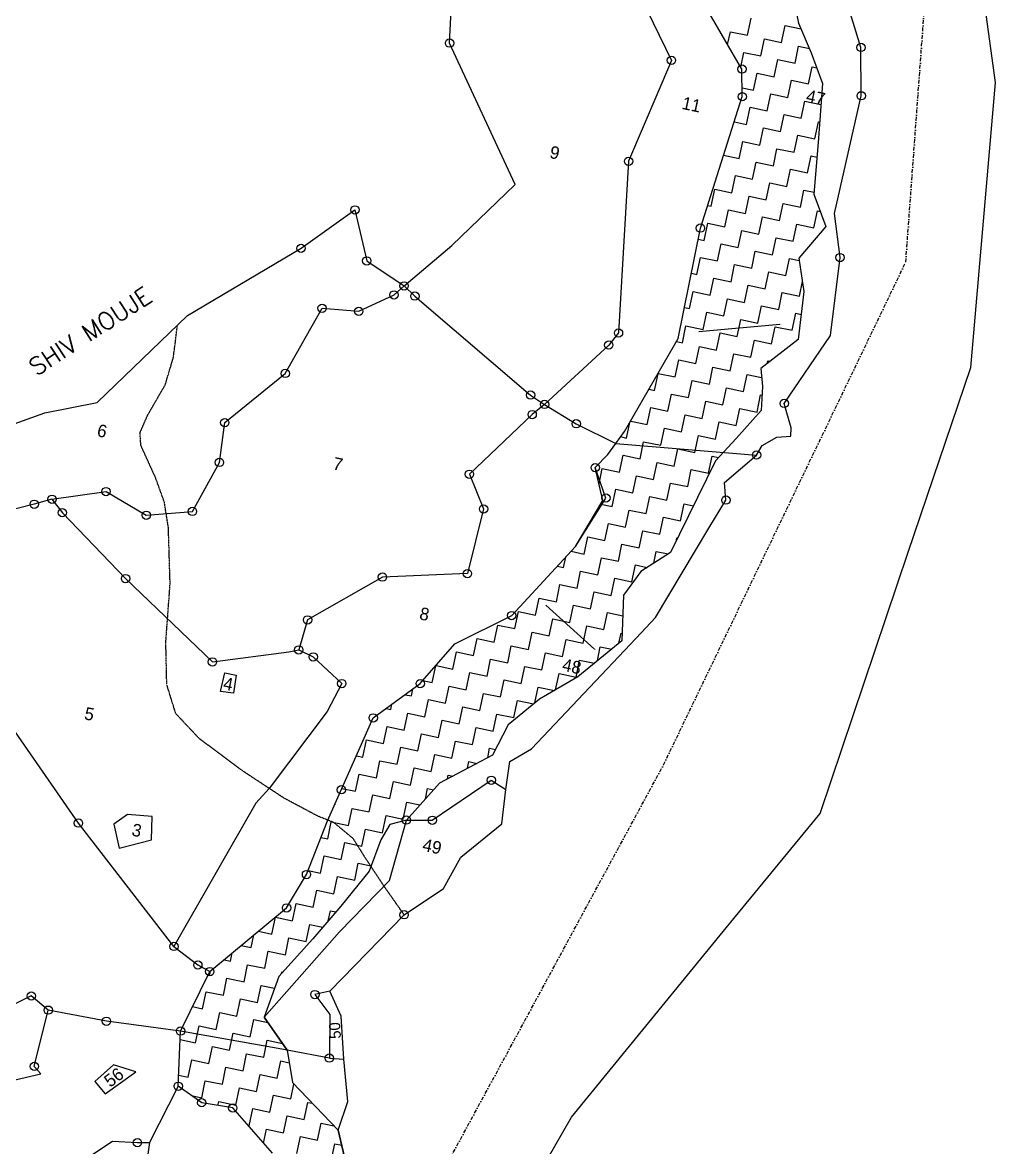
# Model space of a CAD drawing. Header units: metres. Extents: x 331641 to 336020, y 1791627 to 1796809.
# Drawn here: x 332704 to 334021, y 1792589 to 1794111 of the extents above; entities that cross this region are included whole.
import ezdxf
from ezdxf.enums import TextEntityAlignment as Align

# ---------------------------------------------------------------- set-up
doc = ezdxf.new("R2010")
doc.units = ezdxf.units.M
doc.header["$MEASUREMENT"] = 0
doc.linetypes.add('DASHDOT', pattern=[1, 0.5, -0.25, 0, -0.25])
doc.linetypes.add('DASHED', pattern=[0.75, 0.5, -0.25])
for name, color, linetype in [('LINE_FOOTPATH', 1, 'DASHED'), ('POLY_HATCH', 12, 'Continuous'), ('POLY_PARCEL', 6, 'Continuous'), ('POLY_WATER', 4, 'Continuous'), ('SYM_ARROW', 1, 'Continuous'), ('TEXT_MAPOUT', 7, 'Continuous'), ('TEXT_PARCEL', 7, 'Continuous'), ('V_BOUND_LINE', 7, 'Continuous'), ('V_BOUND_STREAM_LINE', 7, 'DASHDOT')]:
    doc.layers.add(name, color=color, linetype=linetype)
doc.styles.get("Standard").update_dxf_attribs({"font": 'simplex.shx'})
doc.styles.add('TEXT_MAP', font='', dxfattribs={"height": 0.3})
doc.styles.get('TEXT_MAP').set_extended_font_data('Kruti Dev 050')

msp = doc.modelspace()

# ---------------------------------------------------------------- linework, layer by layer
for centre in [(333282.1, 1794083.2), (333838.6, 1794077.3), (333582.2, 1794059.9), (333677.6, 1794048), (333678.1, 1794010.8), (333839, 1794011.9), (333524.2, 1793923.3), (333154.1, 1793857.6), (333621.4, 1793832.9), (333081.1, 1793805.6), (333170, 1793788.6), (333810.3, 1793793.1), (333220.5, 1793754.8), (333206.9, 1793742.6), (333235.2, 1793741), (333109.6, 1793724.5), (333159.2, 1793720.4), (333510.6, 1793691.1), (333497.4, 1793674.8), (333059.8, 1793636.3), (333391.7, 1793607), (333410.6, 1793594.4), (333734.8, 1793595.7), (332978, 1793569.8), (333393.8, 1793580.8), (333453.4, 1793568.2), (333697.3, 1793526), (332970.8, 1793516), (333479.1, 1793508.9), (333308.9, 1793500), (332744.2, 1793466.2), (332817.3, 1793476.5), (333493.5, 1793467.8), (333655.9, 1793465), (332720.2, 1793459.5), (332758.2, 1793448), (332934.2, 1793449.7), (333328, 1793453), (332871.8, 1793444.6), (332843.7, 1793358.9), (333191.3, 1793360.9), (333306.2, 1793365.5), (333089.9, 1793302.9), (333366.1, 1793308.8), (333078.1, 1793262.4), (333097.6, 1793252.9), (332961.2, 1793246.2), (333136.2, 1793216.9), (333242.4, 1793216.7), (333178.8, 1793170.4), (333338.5, 1793086), (333135.7, 1793073.2), (332780, 1793028), (333223.6, 1793032.1), (333258.7, 1793031.9), (333088.5, 1792958.4), (333061.5, 1792913.4), (333220.6, 1792904), (332909.2, 1792861.2), (332941.5, 1792836.1), (332957.7, 1792827.2), (332716.2, 1792794.2), (333099.8, 1792796.1), (332739.1, 1792775), (332817.8, 1792760.1), (332918.1, 1792746.7), (333119.4, 1792710.2), (332720.3, 1792699), (332914.9, 1792672.1), (332946.7, 1792649.8), (332988.8, 1792642.7), (332859.8, 1792595.8)]:
    msp.add_circle(centre, 5.63)
at = {"layer": 'LINE_FOOTPATH', "ltscale": 0.5}
for p, q in [((332911.2, 1793679.1), (332913.8, 1793701.8)), ((332908.3, 1793657.6), (332911.2, 1793679.1)), ((332897.3, 1793620.7), (332908.3, 1793657.6)), ((332873.5, 1793579.7), (332897.3, 1793620.7)), ((332863.2, 1793556.1), (332873.5, 1793579.7)), ((332864.4, 1793539.1), (332863.2, 1793556.1)), ((332883.9, 1793496.3), (332864.4, 1793539.1)), ((332896.1, 1793462.6), (332883.9, 1793496.3)), ((332901.7, 1793427.7), (332896.1, 1793462.6)), ((332904, 1793351.9), (332901.7, 1793427.7)), ((332898.2, 1793273.2), (332904, 1793351.9)), ((332899.5, 1793215.5), (332898.2, 1793273.2)), ((332911.6, 1793176.3), (332899.5, 1793215.5)), ((332943.7, 1793142.1), (332911.6, 1793176.3)), ((333001.6, 1793099), (332943.7, 1793142.1)), ((333058.3, 1793061.7), (333001.6, 1793099)), ((333103.3, 1793037.7), (333058.3, 1793061.7)), ((333125.6, 1793028.7), (333103.3, 1793037.7)), ((333151.7, 1793007), (333125.6, 1793028.7)), ((333167, 1792982.8), (333151.7, 1793007)), ((333193.4, 1792942.8), (333167, 1792982.8)), ((333220.6, 1792904), (333193.4, 1792942.8))]:
    msp.add_line(p, q, dxfattribs=at)
at = {"layer": 'POLY_HATCH'}
for p, q in [((333741.7, 1794171.2), (333754.3, 1794110.3)), ((333677.6, 1794048), (333631.5, 1794127.5)), ((333754.3, 1794110.3), (333771.4, 1794070.2)), ((333771.4, 1794070.2), (333786.4, 1794028.8)), ((333678.1, 1794010.8), (333677.6, 1794048)), ((333786.4, 1794028.8), (333780.5, 1793948.9)), ((333621.4, 1793832.9), (333678.1, 1794010.8)), ((333780.5, 1793948.9), (333775, 1793878.9)), ((333775, 1793878.9), (333791, 1793835.3)), ((333591.5, 1793683.4), (333621.4, 1793832.9)), ((333791, 1793835.3), (333754.6, 1793792.3)), ((333754.6, 1793792.3), (333761.5, 1793747.1)), ((333761.5, 1793747.1), (333753.6, 1793682.4)), ((333518.9, 1793557.7), (333591.5, 1793683.4)), ((333753.6, 1793682.4), (333703, 1793642.9)), ((333703, 1793642.9), (333705.2, 1793618.7)), ((333705.2, 1793618.7), (333703.8, 1793586.2)), ((333703.8, 1793586.2), (333669.9, 1793548.5)), ((333507, 1793541.8), (333518.9, 1793557.7)), ((333669.9, 1793548.5), (333641.6, 1793518.1)), ((333496.1, 1793526.8), (333507, 1793541.8)), ((333479.1, 1793508.9), (333496.1, 1793526.8)), ((333641.6, 1793518.1), (333580.8, 1793394.3)), ((333489.5, 1793464.3), (333479.1, 1793508.9)), ((333452.4, 1793402.2), (333489.5, 1793464.3)), ((333366.1, 1793308.8), (333452.4, 1793402.2)), ((333580.8, 1793394.3), (333540.6, 1793368.2)), ((333540.6, 1793368.2), (333517.5, 1793336.6)), ((333517.5, 1793336.6), (333515.2, 1793274.8)), ((333289.3, 1793270.7), (333366.1, 1793308.8)), ((333242.4, 1793216.7), (333289.3, 1793270.7)), ((333515.2, 1793274.8), (333455.8, 1793225.8)), ((333455.8, 1793225.8), (333403.5, 1793195.7)), ((333178.8, 1793170.4), (333242.4, 1793216.7)), ((333403.5, 1793195.7), (333361.5, 1793160.9)), ((333117, 1793031.2), (333178.8, 1793170.4)), ((333361.5, 1793160.9), (333340.1, 1793119.9)), ((333340.1, 1793119.9), (333268.3, 1793082.2)), ((333268.3, 1793082.2), (333223.6, 1793032.1)), ((333088.5, 1792958.4), (333117, 1793031.2)), ((333201.1, 1793026.1), (333188.9, 1793005.3)), ((333223.6, 1793032.1), (333201.1, 1793026.1)), ((333188.9, 1793005.3), (333173.5, 1792963.2)), ((333061.5, 1792913.4), (333088.5, 1792958.4)), ((333173.5, 1792963.2), (333134.9, 1792915.6)), ((332957.7, 1792827.2), (333061.5, 1792913.4)), ((333134.9, 1792915.6), (333097, 1792871.7)), ((333097, 1792871.7), (333051.1, 1792820.4)), ((332918.1, 1792746.7), (332957.7, 1792827.2)), ((333051.1, 1792820.4), (333031.3, 1792765.7)), ((333031.3, 1792765.7), (333062.2, 1792720.8)), ((332914.9, 1792672.1), (332918.1, 1792746.7)), ((333062.2, 1792720.8), (333069.5, 1792677)), ((333069.5, 1792677), (333131.4, 1792612.5)), ((332946.7, 1792649.8), (332914.9, 1792672.1)), ((332988.8, 1792642.7), (332946.7, 1792649.8)), ((333042.3, 1792581.4), (332988.8, 1792642.7)), ((333131.4, 1792612.5), (333148.8, 1792539.2))]:
    msp.add_line(p, q, dxfattribs=at)
at = {"layer": 'POLY_HATCH', "linetype": 'Continuous'}
for p, q in [((333685, 1794093.8), (333689.9, 1794116.9)), ((333731.2, 1794084), (333736.1, 1794107.1)), ((333736.1, 1794107.1), (333757.6, 1794102.5)), ((333658.2, 1794081.4), (333661.9, 1794098.6)), ((333661.9, 1794098.6), (333685, 1794093.8)), ((333703.2, 1794065.8), (333708.1, 1794088.9)), ((333708.1, 1794088.9), (333731.2, 1794084)), ((333749.4, 1794056), (333754.3, 1794079.1)), ((333754.3, 1794079.1), (333769, 1794076)), ((333675.9, 1794050.9), (333680.1, 1794070.6)), ((333680.1, 1794070.6), (333703.2, 1794065.8)), ((333721.4, 1794037.8), (333726.3, 1794060.9)), ((333726.3, 1794060.9), (333749.4, 1794056)), ((333767.6, 1794028), (333772.5, 1794051.1)), ((333772.5, 1794051.1), (333778.8, 1794049.8)), ((333693.4, 1794019.5), (333698.3, 1794042.7)), ((333698.3, 1794042.7), (333721.4, 1794037.8)), ((333739.6, 1794009.8), (333744.5, 1794032.9)), ((333744.5, 1794032.9), (333767.6, 1794028)), ((333678, 1794022.8), (333693.4, 1794019.5)), ((333711.7, 1793991.5), (333716.5, 1794014.7)), ((333716.5, 1794014.7), (333739.6, 1794009.8)), ((333757.9, 1793981.8), (333762.8, 1794004.9)), ((333762.8, 1794004.9), (333784.3, 1794000.3)), ((333683.7, 1793973.3), (333688.5, 1793996.4)), ((333688.5, 1793996.4), (333711.7, 1793991.5)), ((333729.9, 1793963.6), (333734.8, 1793986.7)), ((333734.8, 1793986.7), (333757.9, 1793981.8)), ((333667.3, 1793976.8), (333683.7, 1793973.3)), ((333776.1, 1793953.8), (333781, 1793976.9)), ((333781, 1793976.9), (333782.5, 1793976.6)), ((333701.9, 1793945.3), (333706.8, 1793968.4)), ((333706.8, 1793968.4), (333729.9, 1793963.6)), ((333748.1, 1793935.6), (333753, 1793958.7)), ((333753, 1793958.7), (333776.1, 1793953.8)), ((333673.9, 1793927.1), (333678.8, 1793950.2)), ((333678.8, 1793950.2), (333701.9, 1793945.3)), ((333720.1, 1793917.3), (333725, 1793940.4)), ((333725, 1793940.4), (333748.1, 1793935.6)), ((333652.8, 1793931.6), (333673.9, 1793927.1)), ((333766.3, 1793907.6), (333771.2, 1793930.7)), ((333771.2, 1793930.7), (333778.9, 1793929.1)), ((333645.6, 1793908.9), (333645.9, 1793908.9)), ((333645.9, 1793908.9), (333646.5, 1793911.7)), ((333692.1, 1793899.1), (333697, 1793922.2)), ((333697, 1793922.2), (333720.1, 1793917.3)), ((333738.3, 1793889.3), (333743.2, 1793912.5)), ((333743.2, 1793912.5), (333766.3, 1793907.6)), ((333664.1, 1793880.9), (333669, 1793904)), ((333669, 1793904), (333692.1, 1793899.1)), ((333710.3, 1793871.1), (333715.2, 1793894.2)), ((333715.2, 1793894.2), (333738.3, 1793889.3)), ((333636.1, 1793862.7), (333641, 1793885.8)), ((333641, 1793885.8), (333664.1, 1793880.9)), ((333756.6, 1793861.4), (333761.4, 1793884.5)), ((333761.4, 1793884.5), (333775.2, 1793881.5)), ((333631.2, 1793863.7), (333636.1, 1793862.7)), ((333682.4, 1793852.9), (333687.2, 1793876)), ((333687.2, 1793876), (333710.3, 1793871.1)), ((333728.6, 1793843.1), (333733.5, 1793866.2)), ((333733.5, 1793866.2), (333756.6, 1793861.4)), ((333654.4, 1793834.7), (333659.2, 1793857.8)), ((333659.2, 1793857.8), (333682.4, 1793852.9)), ((333700.6, 1793824.9), (333705.5, 1793848)), ((333705.5, 1793848), (333728.6, 1793843.1)), ((333774.8, 1793833.4), (333779.7, 1793856.5)), ((333779.7, 1793856.5), (333783.6, 1793855.6)), ((333626.4, 1793816.4), (333631.3, 1793839.6)), ((333631.3, 1793839.6), (333654.4, 1793834.7)), ((333746.8, 1793815.1), (333751.7, 1793838.2)), ((333751.7, 1793838.2), (333774.8, 1793833.4)), ((333618.4, 1793818.1), (333626.4, 1793816.4)), ((333672.6, 1793806.7), (333677.5, 1793829.8)), ((333677.5, 1793829.8), (333700.6, 1793824.9)), ((333718.8, 1793796.9), (333723.7, 1793820)), ((333723.7, 1793820), (333746.8, 1793815.1)), ((333644.6, 1793788.5), (333649.5, 1793811.6)), ((333649.5, 1793811.6), (333672.6, 1793806.7)), ((333616.6, 1793770.2), (333621.5, 1793793.3)), ((333621.5, 1793793.3), (333644.6, 1793788.5)), ((333690.8, 1793778.7), (333695.7, 1793801.8)), ((333695.7, 1793801.8), (333718.8, 1793796.9)), ((333737, 1793768.9), (333741.9, 1793792)), ((333741.9, 1793792), (333755.1, 1793789.2)), ((333609.2, 1793771.8), (333616.6, 1793770.2)), ((333662.8, 1793760.5), (333667.7, 1793783.6)), ((333667.7, 1793783.6), (333690.8, 1793778.7)), ((333709, 1793750.7), (333713.9, 1793773.8)), ((333713.9, 1793773.8), (333737, 1793768.9)), ((333634.8, 1793742.2), (333639.7, 1793765.3)), ((333639.7, 1793765.3), (333662.8, 1793760.5)), ((333755.3, 1793740.9), (333759.4, 1793760.7)), ((333606.8, 1793724), (333611.7, 1793747.1)), ((333611.7, 1793747.1), (333634.8, 1793742.2)), ((333681, 1793732.5), (333685.9, 1793755.6)), ((333685.9, 1793755.6), (333709, 1793750.7)), ((333727.3, 1793722.7), (333732.1, 1793745.8)), ((333732.1, 1793745.8), (333755.3, 1793740.9)), ((333653, 1793714.2), (333657.9, 1793737.4)), ((333657.9, 1793737.4), (333681, 1793732.5)), ((333699.3, 1793704.5), (333704.1, 1793727.6)), ((333704.1, 1793727.6), (333727.3, 1793722.7)), ((333599.9, 1793725.5), (333606.8, 1793724)), ((333625.1, 1793696), (333629.9, 1793719.1)), ((333629.9, 1793719.1), (333653, 1793714.2)), ((333745.5, 1793694.7), (333750.4, 1793717.8)), ((333750.4, 1793717.8), (333757.7, 1793716.3)), ((333597.1, 1793677.8), (333601.9, 1793700.9)), ((333601.9, 1793700.9), (333625.1, 1793696)), ((333671.3, 1793686.3), (333676.2, 1793709.4)), ((333676.2, 1793709.4), (333699.3, 1793704.5)), ((333717.5, 1793676.5), (333722.4, 1793699.6)), ((333722.4, 1793699.6), (333745.5, 1793694.7)), ((333643.3, 1793668), (333648.2, 1793691.1)), ((333648.2, 1793691.1), (333671.3, 1793686.3)), ((333689.5, 1793658.3), (333694.4, 1793681.4)), ((333694.4, 1793681.4), (333717.5, 1793676.5)), ((333589.2, 1793679.4), (333597.1, 1793677.8)), ((333615.3, 1793649.8), (333620.2, 1793672.9)), ((333620.2, 1793672.9), (333643.3, 1793668)), ((333587.3, 1793631.6), (333592.2, 1793654.7)), ((333592.2, 1793654.7), (333615.3, 1793649.8)), ((333661.5, 1793640), (333666.4, 1793663.1)), ((333666.4, 1793663.1), (333689.5, 1793658.3)), ((333711.8, 1793649.8), (333712.6, 1793653.4)), ((333712.6, 1793653.4), (333715.6, 1793652.7)), ((333559.3, 1793613.4), (333564.1, 1793635.9)), ((333564.4, 1793636.4), (333587.3, 1793631.6)), ((333633.5, 1793621.8), (333638.4, 1793644.9)), ((333638.4, 1793644.9), (333661.5, 1793640)), ((333679.7, 1793612), (333684.6, 1793635.1)), ((333684.6, 1793635.1), (333704.1, 1793631)), ((333605.5, 1793603.6), (333610.4, 1793626.7)), ((333610.4, 1793626.7), (333633.5, 1793621.8)), ((333551.9, 1793614.9), (333559.3, 1793613.4)), ((333577.5, 1793585.4), (333582.4, 1793608.5)), ((333582.4, 1793608.5), (333605.5, 1793603.6)), ((333651.7, 1793593.8), (333656.6, 1793616.9)), ((333656.6, 1793616.9), (333679.7, 1793612)), ((333698, 1793584), (333702.8, 1793607.2)), ((333702.8, 1793607.2), (333704.7, 1793606.8)), ((333549.5, 1793567.1), (333554.4, 1793590.2)), ((333554.4, 1793590.2), (333577.5, 1793585.4)), ((333623.7, 1793575.6), (333628.6, 1793598.7)), ((333628.6, 1793598.7), (333651.7, 1793593.8)), ((333670, 1793565.8), (333674.8, 1793588.9)), ((333674.8, 1793588.9), (333698, 1793584)), ((333595.8, 1793557.4), (333600.6, 1793580.5)), ((333600.6, 1793580.5), (333623.7, 1793575.6)), ((333521.5, 1793548.9), (333526, 1793570)), ((333527.1, 1793571.9), (333549.5, 1793567.1)), ((333567.8, 1793539.1), (333572.6, 1793562.2)), ((333572.6, 1793562.2), (333595.8, 1793557.4)), ((333642, 1793547.6), (333646.9, 1793570.7)), ((333646.9, 1793570.7), (333670, 1793565.8)), ((333514.6, 1793550.4), (333521.5, 1793548.9)), ((333539.8, 1793520.9), (333544.6, 1793544)), ((333544.6, 1793544), (333567.8, 1793539.1)), ((333614, 1793529.4), (333618.9, 1793552.5)), ((333618.9, 1793552.5), (333642, 1793547.6)), ((333586, 1793511.1), (333590.9, 1793534.3)), ((333590.9, 1793534.3), (333614, 1793529.4)), ((333511.8, 1793502.7), (333516.7, 1793525.8)), ((333516.7, 1793525.8), (333539.8, 1793520.9)), ((333558, 1793492.9), (333562.9, 1793516)), ((333562.9, 1793516), (333586, 1793511.1)), ((333632.2, 1793501.4), (333637.1, 1793524.5)), ((333637.1, 1793524.5), (333645.9, 1793522.6)), ((333484.3, 1793486.7), (333488.7, 1793507.6)), ((333488.7, 1793507.6), (333511.8, 1793502.7)), ((333530, 1793474.7), (333534.9, 1793497.8)), ((333534.9, 1793497.8), (333558, 1793492.9)), ((333604.2, 1793483.2), (333609.1, 1793506.3)), ((333609.1, 1793506.3), (333632.2, 1793501.4)), ((333576.2, 1793464.9), (333581.1, 1793488)), ((333581.1, 1793488), (333604.2, 1793483.2)), ((333502, 1793456.5), (333506.9, 1793479.6)), ((333506.9, 1793479.6), (333530, 1793474.7)), ((333548.2, 1793446.7), (333553.1, 1793469.8)), ((333553.1, 1793469.8), (333576.2, 1793464.9)), ((333486.7, 1793459.7), (333502, 1793456.5)), ((333594.4, 1793436.9), (333599.3, 1793460)), ((333599.3, 1793460), (333611.8, 1793457.4)), ((333473.9, 1793438.3), (333474, 1793438.2)), ((333474, 1793438.2), (333474.1, 1793438.5)), ((333520.2, 1793428.5), (333525.1, 1793451.6)), ((333525.1, 1793451.6), (333548.2, 1793446.7)), ((333566.4, 1793418.7), (333571.3, 1793441.8)), ((333571.3, 1793441.8), (333594.4, 1793436.9)), ((333492.2, 1793410.3), (333497.1, 1793433.4)), ((333497.1, 1793433.4), (333520.2, 1793428.5)), ((333538.5, 1793400.5), (333543.3, 1793423.6)), ((333543.3, 1793423.6), (333566.4, 1793418.7)), ((333464.2, 1793392), (333469.1, 1793415.1)), ((333469.1, 1793415.1), (333492.2, 1793410.3)), ((333588.9, 1793410.8), (333589.6, 1793413.8)), ((333589.6, 1793413.8), (333590.3, 1793413.7)), ((333446.5, 1793395.8), (333464.2, 1793392)), ((333510.5, 1793382.3), (333515.3, 1793405.4)), ((333515.3, 1793405.4), (333538.5, 1793400.5)), ((333558.2, 1793379.6), (333561.6, 1793395.6)), ((333561.6, 1793395.6), (333577.6, 1793392.2)), ((333436.2, 1793373.8), (333439.2, 1793387.9)), ((333482.5, 1793364), (333487.4, 1793387.1)), ((333487.4, 1793387.1), (333510.5, 1793382.3)), ((333528.7, 1793354.3), (333533.6, 1793377.4)), ((333533.6, 1793377.4), (333549.6, 1793374)), ((333427.8, 1793375.6), (333436.2, 1793373.8)), ((333454.5, 1793345.8), (333459.4, 1793368.9)), ((333459.4, 1793368.9), (333482.5, 1793364)), ((333426.5, 1793327.6), (333431.4, 1793350.7)), ((333431.4, 1793350.7), (333454.5, 1793345.8)), ((333500.7, 1793336), (333505.6, 1793359.2)), ((333505.6, 1793359.2), (333528.7, 1793354.3)), ((333398.5, 1793309.4), (333403.4, 1793332.5)), ((333403.4, 1793332.5), (333426.5, 1793327.6)), ((333472.7, 1793317.8), (333477.6, 1793340.9)), ((333477.6, 1793340.9), (333500.7, 1793336)), ((333444.7, 1793299.6), (333449.6, 1793322.7)), ((333449.6, 1793322.7), (333472.7, 1793317.8)), ((333370.5, 1793291.1), (333375.4, 1793314.2)), ((333375.4, 1793314.2), (333398.5, 1793309.4)), ((333416.7, 1793281.4), (333421.6, 1793304.5)), ((333421.6, 1793304.5), (333444.7, 1793299.6)), ((333490.9, 1793289.8), (333495.8, 1793312.9)), ((333495.8, 1793312.9), (333516.5, 1793308.6)), ((333342.5, 1793272.9), (333347.4, 1793296)), ((333347.4, 1793296), (333370.5, 1793291.1)), ((333388.7, 1793263.1), (333393.6, 1793286.3)), ((333393.6, 1793286.3), (333416.7, 1793281.4)), ((333462.9, 1793271.6), (333467.8, 1793294.7)), ((333467.8, 1793294.7), (333490.9, 1793289.8)), ((333511.2, 1793271.6), (333514, 1793284.9)), ((333514, 1793284.9), (333515.5, 1793284.6)), ((333314.5, 1793254.7), (333319.4, 1793277.8)), ((333319.4, 1793277.8), (333342.5, 1793272.9)), ((333434.9, 1793253.4), (333439.8, 1793276.5)), ((333439.8, 1793276.5), (333462.9, 1793271.6)), ((333286.5, 1793236.5), (333291.4, 1793259.6)), ((333291.4, 1793259.6), (333314.5, 1793254.7)), ((333360.7, 1793244.9), (333365.6, 1793268)), ((333365.6, 1793268), (333388.7, 1793263.1)), ((333406.9, 1793235.2), (333411.8, 1793258.3)), ((333411.8, 1793258.3), (333434.9, 1793253.4)), ((333482, 1793247.4), (333486, 1793266.7)), ((333486, 1793266.7), (333501.4, 1793263.5)), ((333258.5, 1793218.2), (333263.3, 1793240.7)), ((333263.7, 1793241.3), (333286.5, 1793236.5)), ((333332.7, 1793226.7), (333337.6, 1793249.8)), ((333337.6, 1793249.8), (333360.7, 1793244.9)), ((333379, 1793216.9), (333383.8, 1793240)), ((333383.8, 1793240), (333406.9, 1793235.2)), ((333453.2, 1793225.4), (333458, 1793248.5)), ((333458, 1793248.5), (333478.1, 1793244.2)), ((333304.7, 1793208.5), (333309.6, 1793231.6)), ((333309.6, 1793231.6), (333332.7, 1793226.7)), ((333425.4, 1793208.3), (333430.1, 1793230.3)), ((333430.1, 1793230.3), (333453.2, 1793225.4)), ((333230.5, 1793200), (333232.5, 1793209.5)), ((333246, 1793220.9), (333258.5, 1793218.2)), ((333276.7, 1793190.2), (333281.6, 1793213.4)), ((333281.6, 1793213.4), (333304.7, 1793208.5)), ((333351, 1793198.7), (333355.8, 1793221.8)), ((333355.8, 1793221.8), (333379, 1793216.9)), ((333397.6, 1793190.8), (333402.1, 1793212)), ((333402.1, 1793212), (333423.9, 1793207.4)), ((333222, 1793201.8), (333230.5, 1793200)), ((333248.8, 1793172), (333253.6, 1793195.1)), ((333253.6, 1793195.1), (333276.7, 1793190.2)), ((333323, 1793180.5), (333327.9, 1793203.6)), ((333327.9, 1793203.6), (333351, 1793198.7)), ((333369.2, 1793170.7), (333374.1, 1793193.8)), ((333374.1, 1793193.8), (333395.7, 1793189.2)), ((333196.2, 1793183.1), (333202.5, 1793181.8)), ((333202.5, 1793181.8), (333204, 1793188.8)), ((333295, 1793162.3), (333299.9, 1793185.4)), ((333299.9, 1793185.4), (333323, 1793180.5)), ((333220.8, 1793153.8), (333225.6, 1793176.9)), ((333225.6, 1793176.9), (333248.8, 1793172)), ((333267, 1793144), (333271.9, 1793167.1)), ((333271.9, 1793167.1), (333295, 1793162.3)), ((333341.2, 1793152.5), (333346.1, 1793175.6)), ((333346.1, 1793175.6), (333369.2, 1793170.7)), ((333192.8, 1793135.6), (333197.7, 1793158.7)), ((333197.7, 1793158.7), (333220.8, 1793153.8)), ((333239, 1793125.8), (333243.9, 1793148.9)), ((333243.9, 1793148.9), (333267, 1793144)), ((333313.2, 1793134.3), (333318.1, 1793157.4)), ((333318.1, 1793157.4), (333341.2, 1793152.5)), ((333164.8, 1793117.3), (333169.7, 1793140.5)), ((333169.7, 1793140.5), (333192.8, 1793135.6)), ((333285.2, 1793116), (333290.1, 1793139.1)), ((333290.1, 1793139.1), (333313.2, 1793134.3)), ((333156.1, 1793119.2), (333164.8, 1793117.3)), ((333211, 1793107.6), (333215.9, 1793130.7)), ((333215.9, 1793130.7), (333239, 1793125.8)), ((333257.2, 1793097.8), (333262.1, 1793120.9)), ((333262.1, 1793120.9), (333285.2, 1793116)), ((333333.6, 1793116.5), (333336.3, 1793129.4)), ((333336.3, 1793129.4), (333344.2, 1793127.7)), ((333183, 1793089.4), (333187.9, 1793112.5)), ((333187.9, 1793112.5), (333211, 1793107.6)), ((333229.2, 1793079.6), (333234.1, 1793102.7)), ((333234.1, 1793102.7), (333257.2, 1793097.8)), ((333306.4, 1793102.2), (333308.3, 1793111.2)), ((333308.3, 1793111.2), (333319.1, 1793108.9)), ((333155, 1793071.1), (333159.9, 1793094.2)), ((333159.9, 1793094.2), (333183, 1793089.4)), ((333279.3, 1793088), (333280.3, 1793092.9)), ((333280.3, 1793092.9), (333286.3, 1793091.7)), ((333136.5, 1793075), (333155, 1793071.1)), ((333201.2, 1793061.4), (333206.1, 1793084.5)), ((333206.1, 1793084.5), (333229.2, 1793079.6)), ((333249.4, 1793061.1), (333252.3, 1793074.7)), ((333252.3, 1793074.7), (333260.1, 1793073.1)), ((333173.2, 1793043.1), (333178.1, 1793066.2)), ((333178.1, 1793066.2), (333201.2, 1793061.4)), ((333219.5, 1793033.4), (333224.3, 1793056.5)), ((333224.3, 1793056.5), (333242, 1793052.7)), ((333126.7, 1793053), (333127, 1793052.9)), ((333127, 1793052.9), (333127.3, 1793054.5)), ((333145.2, 1793024.9), (333150.1, 1793048)), ((333150.1, 1793048), (333173.2, 1793043.1)), ((333117.2, 1793006.7), (333122.1, 1793029.8)), ((333122.1, 1793029.8), (333145.2, 1793024.9)), ((333191.5, 1793015.1), (333196.3, 1793038.3)), ((333196.3, 1793038.3), (333219.5, 1793033.4)), ((333163.5, 1792996.9), (333168.4, 1793020)), ((333168.4, 1793020), (333191.5, 1793015.1)), ((333108.2, 1793008.6), (333117.2, 1793006.7)), ((333135.5, 1792978.7), (333140.4, 1793001.8)), ((333140.4, 1793001.8), (333163.5, 1792996.9)), ((333107.5, 1792960.5), (333112.4, 1792983.6)), ((333112.4, 1792983.6), (333135.5, 1792978.7)), ((333153.7, 1792950.7), (333158.6, 1792973.8)), ((333158.6, 1792973.8), (333176.1, 1792970.1)), ((333090.7, 1792964), (333107.5, 1792960.5)), ((333125.7, 1792932.5), (333130.6, 1792955.6)), ((333130.6, 1792955.6), (333153.7, 1792950.7)), ((333097.7, 1792914.2), (333102.6, 1792937.4)), ((333102.6, 1792937.4), (333125.7, 1792932.5)), ((333069.7, 1792896), (333074.6, 1792919.1)), ((333074.6, 1792919.1), (333097.7, 1792914.2)), ((333118, 1792895.9), (333120.8, 1792909.4)), ((333120.8, 1792909.4), (333128.2, 1792907.8)), ((333041.7, 1792877.8), (333046.6, 1792900.9)), ((333046.6, 1792900.9), (333069.7, 1792896)), ((333087.9, 1792868), (333092.8, 1792891.1)), ((333092.8, 1792891.1), (333110.6, 1792887.4)), ((333013.7, 1792859.6), (333017.4, 1792876.7)), ((333023.4, 1792881.7), (333041.7, 1792877.8)), ((333000.2, 1792862.4), (333013.7, 1792859.6)), ((333060, 1792849.8), (333064.8, 1792872.9)), ((333064.8, 1792872.9), (333087.9, 1792868)), ((332977, 1792843.2), (332985.7, 1792841.3)), ((332985.7, 1792841.3), (332988.1, 1792852.4)), ((333032, 1792831.6), (333036.8, 1792854.7)), ((333036.8, 1792854.7), (333060, 1792849.8)), ((332957.7, 1792823.1), (332958.8, 1792828)), ((333004, 1792813.4), (333008.8, 1792836.5)), ((333008.8, 1792836.5), (333032, 1792831.6)), ((332955.9, 1792823.5), (332957.7, 1792823.1)), ((332976, 1792795.1), (332980.9, 1792818.2)), ((332980.9, 1792818.2), (333004, 1792813.4)), ((333054.5, 1792824.2), (333055.1, 1792826.7)), ((333055.1, 1792826.7), (333056.5, 1792826.4)), ((332948, 1792776.9), (332952.9, 1792800)), ((332952.9, 1792800), (332976, 1792795.1)), ((333022.2, 1792785.4), (333027.1, 1792808.5)), ((333027.1, 1792808.5), (333045.4, 1792804.6)), ((332994.2, 1792767.1), (332999.1, 1792790.2)), ((332999.1, 1792790.2), (333022.2, 1792785.4)), ((332934.4, 1792779.8), (332948, 1792776.9)), ((332966.2, 1792748.9), (332971.1, 1792772)), ((332971.1, 1792772), (332994.2, 1792767.1)), ((332938.2, 1792730.7), (332943.1, 1792753.8)), ((332943.1, 1792753.8), (332966.2, 1792748.9)), ((333012.4, 1792739.1), (333017.3, 1792762.3)), ((333017.3, 1792762.3), (333036.4, 1792758.2)), ((332984.4, 1792720.9), (332989.3, 1792744)), ((332989.3, 1792744), (333012.4, 1792739.1)), ((332917.6, 1792735.1), (332938.2, 1792730.7)), ((332956.4, 1792702.7), (332961.3, 1792725.8)), ((332961.3, 1792725.8), (332984.4, 1792720.9)), ((333030.6, 1792711.2), (333035.5, 1792734.3)), ((333035.5, 1792734.3), (333055.9, 1792730)), ((332928.4, 1792684.5), (332933.3, 1792707.6)), ((332933.3, 1792707.6), (332956.4, 1792702.7)), ((333002.7, 1792692.9), (333007.5, 1792716)), ((333007.5, 1792716), (333030.6, 1792711.2)), ((333048.9, 1792683.2), (333053.8, 1792706.3)), ((333053.8, 1792706.3), (333065, 1792703.9)), ((332974.7, 1792674.7), (332979.5, 1792697.8)), ((332979.5, 1792697.8), (333002.7, 1792692.9)), ((332915.5, 1792687.2), (332928.4, 1792684.5)), ((332946.7, 1792656.5), (332951.6, 1792679.6)), ((332951.6, 1792679.6), (332974.7, 1792674.7)), ((333020.9, 1792664.9), (333025.8, 1792688)), ((333025.8, 1792688), (333048.9, 1792683.2)), ((332992.9, 1792646.7), (332997.8, 1792669.8)), ((332997.8, 1792669.8), (333020.9, 1792664.9)), ((333067.1, 1792655.2), (333071.3, 1792675.1)), ((332933, 1792659.4), (332946.7, 1792656.5)), ((332968.6, 1792646.1), (332969.8, 1792651.6)), ((332969.8, 1792651.6), (332992.9, 1792646.7)), ((333039.1, 1792636.9), (333044, 1792660.1)), ((333044, 1792660.1), (333067.1, 1792655.2)), ((333085.3, 1792627.2), (333090.2, 1792650.3)), ((333090.2, 1792650.3), (333096.4, 1792649)), ((333011.1, 1792618.7), (333016, 1792641.8)), ((333016, 1792641.8), (333039.1, 1792636.9)), ((333057.3, 1792608.9), (333062.2, 1792632.1)), ((333062.2, 1792632.1), (333085.3, 1792627.2)), ((333009.4, 1792619.1), (333011.1, 1792618.7)), ((333103.5, 1792599.2), (333108.4, 1792622.3)), ((333108.4, 1792622.3), (333125.4, 1792618.7)), ((333030.3, 1792595.2), (333034.2, 1792613.8)), ((333034.2, 1792613.8), (333057.3, 1792608.9)), ((333075.6, 1792581), (333080.4, 1792604.1)), ((333080.4, 1792604.1), (333103.5, 1792599.2)), ((333121.8, 1792571.2), (333126.7, 1792594.3)), ((333126.7, 1792594.3), (333136.2, 1792592.3))]:
    msp.add_line(p, q, dxfattribs=at)
at = {"layer": 'POLY_PARCEL'}
for p, q in [((333525.3, 1794177.1), (333582.2, 1794059.9)), ((333677.6, 1794048), (333631.5, 1794127.5)), ((333582.2, 1794059.9), (333524.2, 1793923.3)), ((333678.1, 1794010.8), (333677.6, 1794048)), ((333621.4, 1793832.9), (333678.1, 1794010.8)), ((333524.2, 1793923.3), (333510.6, 1793691.1)), ((333591.5, 1793683.4), (333621.4, 1793832.9)), ((333159.2, 1793720.4), (333206.9, 1793742.6)), ((333206.9, 1793742.6), (333220.5, 1793754.8)), ((333220.5, 1793754.8), (333235.2, 1793741)), ((333235.2, 1793741), (333391.7, 1793607)), ((333059.8, 1793636.3), (333109.6, 1793724.5)), ((333109.6, 1793724.5), (333159.2, 1793720.4)), ((333510.6, 1793691.1), (333497.4, 1793674.8)), ((333518.9, 1793557.7), (333591.5, 1793683.4)), ((333497.4, 1793674.8), (333410.6, 1793594.4)), ((332978, 1793569.8), (333059.8, 1793636.3)), ((333391.7, 1793607), (333410.6, 1793594.4)), ((333410.6, 1793594.4), (333393.8, 1793580.8)), ((333410.6, 1793594.4), (333453.4, 1793568.2)), ((333393.8, 1793580.8), (333308.9, 1793500)), ((332970.8, 1793516), (332978, 1793569.8)), ((333453.4, 1793568.2), (333507, 1793541.8)), ((333507, 1793541.8), (333518.9, 1793557.7)), ((333496.1, 1793526.8), (333507, 1793541.8)), ((333507, 1793541.8), (333697.3, 1793526)), ((332934.2, 1793449.7), (332970.8, 1793516)), ((333479.1, 1793508.9), (333496.1, 1793526.8)), ((333308.9, 1793500), (333328, 1793453)), ((333493.5, 1793467.8), (333479.1, 1793508.9)), ((332744.2, 1793466.2), (332817.3, 1793476.5)), ((332817.3, 1793476.5), (332871.8, 1793444.6)), ((333452.4, 1793402.2), (333493.5, 1793467.8)), ((332720.2, 1793459.5), (332673.7, 1793447.9)), ((332744.2, 1793466.2), (332720.2, 1793459.5)), ((332744.2, 1793466.2), (332758.2, 1793448)), ((333328, 1793453), (333306.2, 1793365.5)), ((332758.2, 1793448), (332843.7, 1793358.9)), ((332871.8, 1793444.6), (332934.2, 1793449.7)), ((333366.1, 1793308.8), (333452.4, 1793402.2)), ((333191.3, 1793360.9), (333089.9, 1793302.9)), ((333306.2, 1793365.5), (333191.3, 1793360.9)), ((332843.7, 1793358.9), (332961.2, 1793246.2)), ((333089.9, 1793302.9), (333078.1, 1793262.4)), ((333289.3, 1793270.7), (333366.1, 1793308.8)), ((333242.4, 1793216.7), (333289.3, 1793270.7)), ((332961.2, 1793246.2), (333064.6, 1793259.7)), ((333064.6, 1793259.7), (333078.1, 1793262.4)), ((333078.1, 1793262.4), (333097.6, 1793252.9)), ((333097.6, 1793252.9), (333136.2, 1793216.9)), ((332972, 1793206.2), (332978.2, 1793231.4)), ((332978.2, 1793231.4), (332993.4, 1793228.2)), ((332993.4, 1793228.2), (332989.6, 1793203.9)), ((332780, 1793028), (332650.4, 1793214.9)), ((333136.2, 1793216.9), (333116.4, 1793179.2)), ((333178.8, 1793170.4), (333242.4, 1793216.7)), ((332989.6, 1793203.9), (332972, 1793206.2)), ((333116.4, 1793179.2), (333038.2, 1793074.9)), ((333117, 1793031.2), (333178.8, 1793170.4)), ((333038.2, 1793074.9), (333020.1, 1793055.1)), ((333258.7, 1793031.9), (333338.5, 1793086)), ((333338.5, 1793086), (333358.2, 1793073.4)), ((333020.1, 1793055.1), (332909.2, 1792861.2)), ((332909.2, 1792861.2), (332780, 1793028)), ((332846.3, 1793039.7), (332828, 1793026.6)), ((332828, 1793026.6), (332835.2, 1792994)), ((332879.8, 1793037.1), (332846.3, 1793039.7)), ((332879, 1793005.4), (332879.8, 1793037.1)), ((333088.5, 1792958.4), (333117, 1793031.2)), ((333201, 1792950.6), (333223.6, 1793032.1)), ((333223.6, 1793032.1), (333258.7, 1793031.9)), ((332835.2, 1792994), (332879, 1793005.4)), ((333061.5, 1792913.4), (333088.5, 1792958.4)), ((333133, 1792880.8), (333201, 1792950.6)), ((332957.7, 1792827.2), (333061.5, 1792913.4)), ((333031.3, 1792765.7), (333133, 1792880.8)), ((332909.2, 1792861.2), (332941.5, 1792836.1)), ((332941.5, 1792836.1), (332957.7, 1792827.2)), ((332918.1, 1792746.7), (332957.7, 1792827.2)), ((333119.9, 1792800.7), (333099.8, 1792796.1)), ((332716.2, 1792794.2), (332661, 1792767.2)), ((332739.1, 1792775), (332716.2, 1792794.2)), ((333099.8, 1792796.1), (333120.2, 1792769.3)), ((332720.3, 1792699), (332739.1, 1792775)), ((332817.8, 1792760.1), (332739.1, 1792775)), ((333120.2, 1792769.3), (333119.4, 1792710.2)), ((332918.1, 1792746.7), (332817.8, 1792760.1)), ((333062.2, 1792720.8), (333031.3, 1792765.7)), ((332914.9, 1792672.1), (332918.1, 1792746.7)), ((333050.1, 1792723), (332918.1, 1792746.7)), ((333062.2, 1792720.8), (333050.1, 1792723)), ((333119.4, 1792710.2), (333062.2, 1792720.8)), ((333119.4, 1792710.2), (333138.9, 1792708.6)), ((332729, 1792689), (332720.3, 1792699)), ((332827.3, 1792700.9), (332802, 1792678.4)), ((332816, 1792661.6), (332857.4, 1792691.5)), ((332857.4, 1792691.5), (332827.3, 1792700.9)), ((332688.3, 1792679.6), (332729, 1792689)), ((332802, 1792678.4), (332816, 1792661.6)), ((332914.9, 1792672.1), (332876.2, 1792596)), ((332946.7, 1792649.8), (332914.9, 1792672.1)), ((332988.8, 1792642.7), (332946.7, 1792649.8)), ((333042.3, 1792581.4), (332988.8, 1792642.7)), ((332697.8, 1792513.4), (332826.1, 1792597.7)), ((332826.1, 1792597.7), (332859.8, 1792595.8)), ((332859.8, 1792595.8), (332876.2, 1792596)), ((332876.2, 1792596), (332873.2, 1792577.1))]:
    msp.add_line(p, q, dxfattribs=at)
at = {"layer": 'POLY_WATER'}
for p, q in [((334020.6, 1794030.1), (333992.5, 1794235.5)), ((333838.6, 1794077.3), (333809.6, 1794171.7)), ((333839, 1794011.9), (333838.6, 1794077.3)), ((333987.3, 1793644.2), (334020.6, 1794030.1)), ((333802.9, 1793852.6), (333839, 1794011.9)), ((333810.3, 1793793.1), (333802.9, 1793852.6)), ((333797.5, 1793687.8), (333810.3, 1793793.1)), ((333734.8, 1793595.7), (333797.5, 1793687.8)), ((333902.4, 1793394.6), (333987.3, 1793644.2)), ((333744, 1793562.9), (333734.8, 1793595.7)), ((333743.6, 1793551.7), (333744, 1793562.9)), ((333704.8, 1793539), (333724.7, 1793550)), ((333724.7, 1793550), (333743.6, 1793551.7)), ((333697.3, 1793526), (333704.8, 1793539)), ((333654.2, 1793488.6), (333697.3, 1793526)), ((333655.9, 1793465), (333654.2, 1793488.6)), ((333632.6, 1793426.9), (333655.9, 1793465)), ((333560.6, 1793306.4), (333632.6, 1793426.9)), ((333783.5, 1793041), (333902.4, 1793394.6)), ((333534.6, 1793278.3), (333560.6, 1793306.4)), ((333393.1, 1793128.6), (333534.6, 1793278.3)), ((333363.4, 1793111.6), (333393.1, 1793128.6)), ((333358.2, 1793073.4), (333363.4, 1793111.6)), ((333352.6, 1793026.9), (333358.2, 1793073.4)), ((333656.2, 1792886.6), (333783.5, 1793041)), ((333297.1, 1792982.1), (333352.6, 1793026.9)), ((333273.8, 1792939.8), (333297.1, 1792982.1)), ((333220.6, 1792904), (333273.8, 1792939.8)), ((333119.9, 1792800.7), (333220.6, 1792904)), ((333447.1, 1792630.1), (333656.2, 1792886.6)), ((333135.6, 1792767), (333119.9, 1792800.7)), ((333138.9, 1792708.6), (333135.6, 1792767)), ((333144.4, 1792651.4), (333138.9, 1792708.6)), ((333131.4, 1792612.5), (333144.4, 1792651.4)), ((333362.9, 1792484.3), (333447.1, 1792630.1)), ((333148.8, 1792539.2), (333131.4, 1792612.5))]:
    msp.add_line(p, q, dxfattribs=at)
at = {"layer": 'SYM_ARROW'}
for points in [[(333728.7, 1793702.4), (333619.4, 1793692.6)], [(333478.2, 1793263.4), (333412.3, 1793323.1)]]:
    msp.add_lwpolyline(points, dxfattribs=at)
for points in [[(333728.6, 1793702.8), (333731.2, 1793702.7), (333728.7, 1793702)], [(333478.5, 1793263.7), (333480.1, 1793261.7), (333477.9, 1793263.1)]]:
    msp.add_solid(points, dxfattribs=at)
at = {"layer": 'V_BOUND_LINE'}
for p, q in [((333282.1, 1794083.2), (333297.2, 1794399.7)), ((333370.8, 1793891.9), (333282.1, 1794083.2)), ((333285.1, 1793809.3), (333370.8, 1793891.9)), ((333081.1, 1793805.6), (333154.1, 1793857.6)), ((333154.1, 1793857.6), (333170, 1793788.6)), ((332927.4, 1793714.9), (333081.1, 1793805.6)), ((333220.5, 1793754.8), (333285.1, 1793809.3)), ((333170, 1793788.6), (333220.5, 1793754.8)), ((332805.5, 1793597.2), (332927.4, 1793714.9)), ((332734.3, 1793583.1), (332805.5, 1793597.2)), ((332675.4, 1793561.8), (332734.3, 1793583.1))]:
    msp.add_line(p, q, dxfattribs=at)
at = {"layer": 'V_BOUND_STREAM_LINE', "ltscale": 10}
for p, q in [((333899.2, 1793786.9), (333932.3, 1794237.7)), ((333571.4, 1793106.7), (333899.2, 1793786.9)), ((333128.2, 1792289.5), (333571.4, 1793106.7))]:
    msp.add_line(p, q, dxfattribs=at)

# ---------------------------------------------------------------- texts
at = {"layer": 'TEXT_MAPOUT'}
msp.add_text('SHIV MOUJE', height=23.62, rotation=33.032, dxfattribs=at).set_placement((332723, 1793632.1))
at = {"layer": 'TEXT_PARCEL', "style": 'TEXT_MAP'}
for s, height, rotation, p in [('47', 17.01, 348.0662, (333777.5, 1794009.7)), ('11', 17.01, 348.0662, (333609.4, 1794000.1)), ('9', 17, 348.0662, (333424.4, 1793935.1)), ('6', 17, 348.0662, (332812.1, 1793558.6)), ('7', 17, 348.0662, (333131.1, 1793513.8)), ('8', 17, 348.0662, (333248.2, 1793310.9)), ('48', 17.01, 348.0662, (333447.5, 1793240.2)), ('4', 17, 348.0662, (332982.7, 1793216.3)), ('5', 17, 348.0662, (332794.8, 1793175.6)), ('3', 17, 348.0662, (332859, 1793018.4)), ('49', 17.01, 348.0662, (333258.5, 1792996.5)), ('50', 15.12, 93.506, (333126.9, 1792747.4)), ('56', 17.01, 36.8464, (332827.9, 1792684.2))]:
    msp.add_text(s, height=height, rotation=rotation, dxfattribs=at).set_placement(p, align=Align.MIDDLE)

doc.saveas('drawing.dxf')
